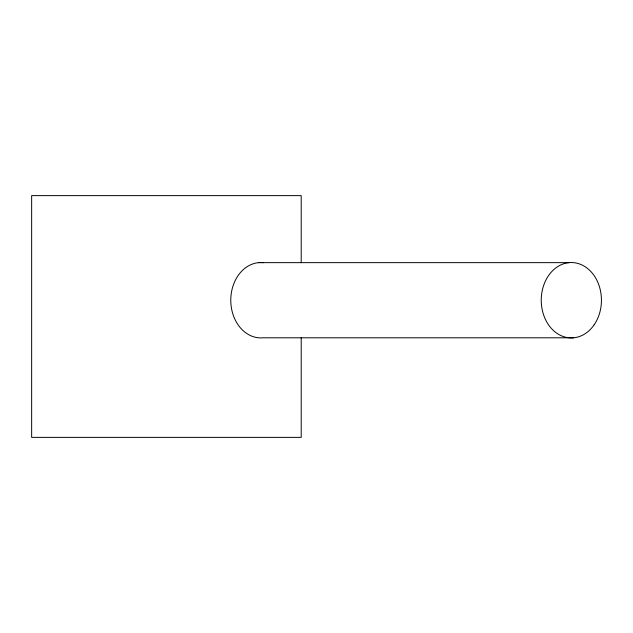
<?xml version="1.0" encoding="UTF-8"?>
<svg xmlns="http://www.w3.org/2000/svg" width="633" height="633" viewBox="0 0 633 633"><rect width="100%" height="100%" fill="white"/><g stroke="black" fill="none" stroke-linecap="round" stroke-linejoin="round"><path stroke-width="0.95" d="M258.565 262.648L569.027 262.648M573.648 337.793L263.186 337.793A37.687 30.099 90 0 1 230.776 300.034A37.687 30.099 90 0 1 263.486 262.679M301.205 262.719L301.205 195.621L31.65 195.621L31.65 437.379L301.205 437.379L301.205 337.713M594.197 324.745A37.687 30.099 -90 0 0 576.869 263.178A37.687 30.099 -90 0 0 542.948 312.742A37.687 30.099 -90 0 0 594.197 324.745"/></g></svg>
